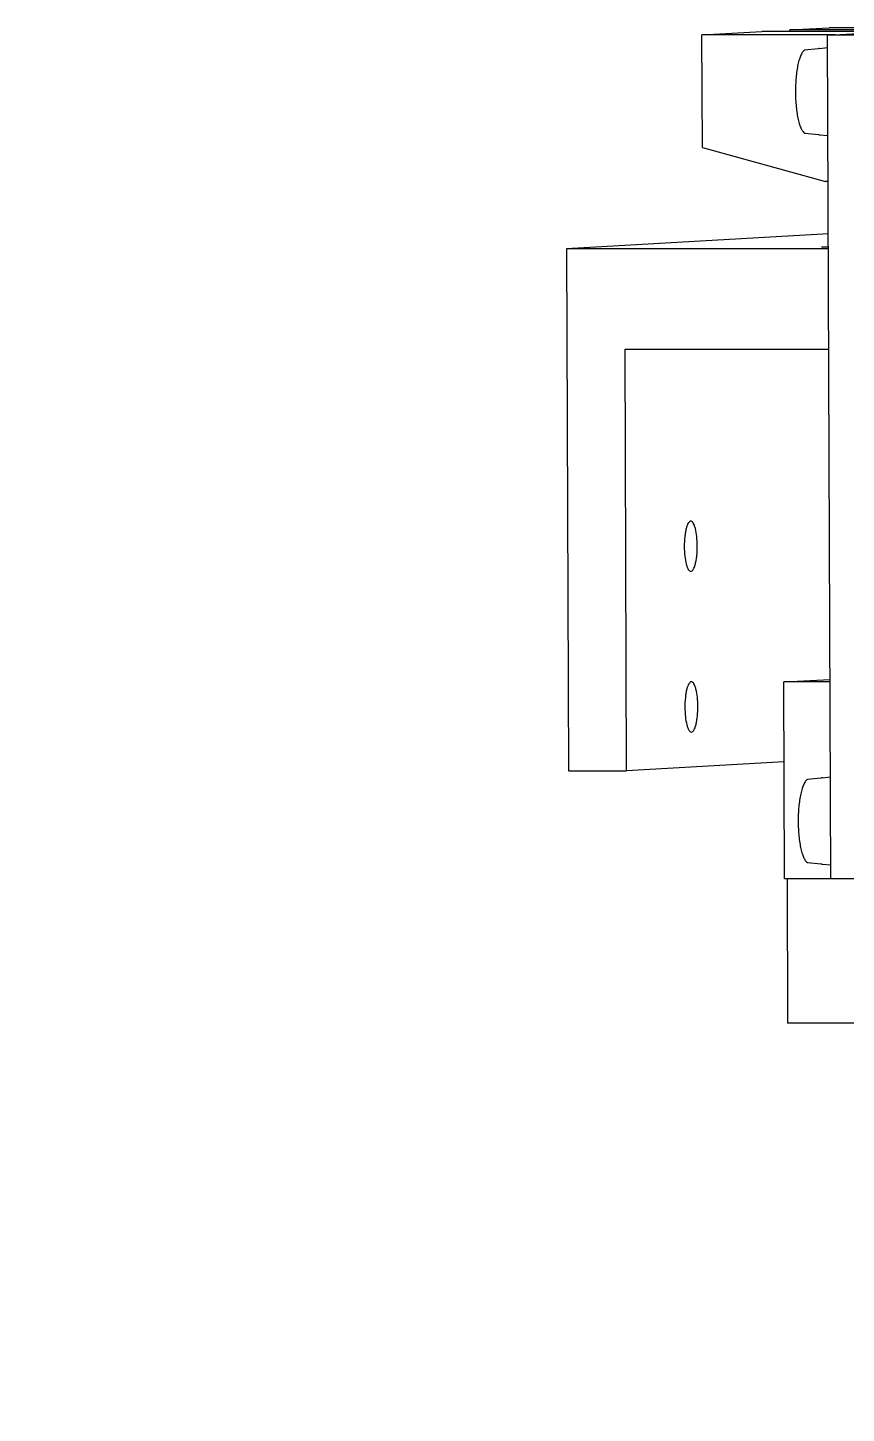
# Model space of a CAD drawing. Header units: millimetres. Extents: x 0 to 841, y 0 to 594.
# Drawn here: x 368.18 to 388.55, y 189.87 to 224.36 of the extents above; entities that cross this region are included whole.
import ezdxf

# ---------------------------------------------------------------- set-up
doc = ezdxf.new("R2010")
doc.units = ezdxf.units.MM
doc.header["$LTSCALE"] = 46.255
doc.layers.get('0').update_dxf_attribs({"linetype": 'CONTINUOUS'})
doc.layers.add('AXIS', color=7, linetype='CONTINUOUS')
doc.styles.get("Standard").update_dxf_attribs({"font": 'txt', "width": 0.85})
doc.dimstyles.get("Standard").update_dxf_attribs({"dimtxt": 3.5, "dimasz": 3.5, "dimexe": 1.5, "dimexo": 1, "dimtad": 1, "dimtxsty": 'STANDARD', "dimcen": 0.09, "dimadec": 0, "dimazin": 0, "dimtol": 1, "dimtp": 0.01, "dimtm": 0.01, "dimtfac": 1, "dimtofl": 0, "dimtmove": 0, "dimatfit": 3, "dimfxl": 1, "dimtolj": 1, "dimarcsym": 0})

msp = doc.modelspace()

# ---------------------------------------------------------------- linework, layer by layer
at = {"color": 7, "linetype": 'CONTINUOUS'}
for p, q in [((384.961, 224.183), (386.449, 224.267)), ((389.765, 224.267), (386.449, 224.267)), ((387.147, 224.306), (388.131, 224.362)), ((390.463, 224.306), (387.147, 224.306)), ((387.148, 224.267), (387.147, 224.306)), ((388.088, 224.172), (391.251, 224.351)), ((391.251, 224.362), (388.131, 224.362)), ((388.277, 224.183), (384.961, 224.183)), ((384.971, 221.383), (384.961, 224.183)), ((388.861, 224.172), (388.088, 224.172)), ((388.168, 203.174), (388.088, 224.172)), ((387.854, 223.836), (387.516, 223.805)), ((387.89, 223.848), (388.089, 223.866)), ((387.524, 221.734), (387.862, 221.703)), ((387.89, 221.695), (388.098, 221.676)), ((384.971, 221.383), (388.039, 220.533)), ((388.102, 220.533), (388.039, 220.533)), ((388.107, 219.228), (381.588, 218.86)), ((388.108, 218.86), (381.588, 218.86)), ((381.588, 218.86), (381.637, 205.861)), ((388.108, 218.906), (387.934, 218.896)), ((388.108, 218.896), (387.934, 218.896)), ((383.047, 216.36), (388.118, 216.36)), ((383.086, 205.861), (383.047, 216.36)), ((387.001, 208.073), (388.149, 208.138)), ((388.149, 208.073), (387.001, 208.073)), ((387.019, 203.174), (387.001, 208.073)), ((387.008, 206.082), (383.086, 205.861)), ((381.637, 205.861), (383.086, 205.861)), ((387.922, 205.677), (387.585, 205.646)), ((387.959, 205.689), (388.158, 205.707)), ((387.592, 203.575), (387.931, 203.544)), ((387.959, 203.536), (388.166, 203.517)), ((388.168, 203.174), (387.019, 203.174)), ((387.08, 203.175), (387.094, 199.575)), ((388.94, 203.174), (388.168, 203.174)), ((389.026, 199.575), (387.094, 199.575))]:
    msp.add_line(p, q, dxfattribs=at)
for points, knots in [([(387.516, 223.805), (387.497, 223.793), (387.472, 223.766), (387.445, 223.723), (387.415, 223.663), (387.381, 223.569), (387.348, 223.439), (387.321, 223.287), (387.295, 223.058), (387.282, 222.757), (387.297, 222.457), (387.325, 222.23), (387.353, 222.081), (387.387, 221.955), (387.421, 221.865), (387.452, 221.808), (387.48, 221.768), (387.505, 221.743), (387.524, 221.734)], [0, 0, 0, 0, 0.03014, 0.04919, 0.071067, 0.123206, 0.185814, 0.257393, 0.335992, 0.505004, 0.673188, 0.750783, 0.821014, 0.881994, 0.932315, 0.95326, 0.971402, 1, 1, 1, 1]), ([(387.89, 223.848), (387.887, 223.848), (387.874, 223.846), (387.862, 223.841), (387.854, 223.836)], [0, 0, 0, 0, 0.238875, 1, 1, 1, 1]), ([(387.862, 221.703), (387.864, 221.702), (387.873, 221.698), (387.883, 221.696), (387.89, 221.695)], [0, 0, 0, 0, 0.260497, 1, 1, 1, 1]), ([(387.585, 205.646), (387.566, 205.634), (387.541, 205.607), (387.514, 205.564), (387.483, 205.504), (387.45, 205.41), (387.417, 205.28), (387.39, 205.128), (387.363, 204.899), (387.351, 204.598), (387.365, 204.298), (387.394, 204.071), (387.422, 203.922), (387.456, 203.795), (387.49, 203.706), (387.521, 203.649), (387.549, 203.609), (387.574, 203.584), (387.592, 203.575)], [0, 0, 0, 0, 0.03014, 0.04919, 0.071067, 0.123206, 0.185814, 0.257393, 0.335992, 0.505004, 0.673188, 0.750783, 0.821014, 0.881994, 0.932315, 0.95326, 0.971402, 1, 1, 1, 1]), ([(387.959, 205.689), (387.956, 205.689), (387.943, 205.687), (387.931, 205.682), (387.922, 205.677)], [0, 0, 0, 0, 0.238875, 1, 1, 1, 1]), ([(387.931, 203.544), (387.933, 203.543), (387.942, 203.539), (387.952, 203.537), (387.959, 203.536)], [0, 0, 0, 0, 0.260497, 1, 1, 1, 1])]:
    msp.add_open_spline(points, degree=3, knots=knots, dxfattribs=at)
at = {"layer": 'AXIS', "color": 7, "linetype": 'CONTINUOUS'}
for points, knots in [([(384.683, 212.077), (384.657, 212.077), (384.618, 212.032), (384.589, 211.965), (384.565, 211.885), (384.546, 211.79), (384.526, 211.641), (384.521, 211.523), (384.521, 211.443)], [0, 0, 0, 0, 0.116527, 0.212639, 0.334722, 0.479673, 0.642762, 1, 1, 1, 1]), ([(384.845, 211.461), (384.844, 211.54), (384.837, 211.686), (384.81, 211.857), (384.775, 211.969), (384.746, 212.034), (384.709, 212.077), (384.683, 212.077)], [0, 0, 0, 0, 0.35871, 0.665881, 0.787426, 0.883151, 1, 1, 1, 1]), ([(384.683, 210.827), (384.709, 210.827), (384.748, 210.872), (384.777, 210.938), (384.801, 211.018), (384.82, 211.113), (384.84, 211.262), (384.845, 211.38), (384.845, 211.461)], [0, 0, 0, 0, 0.116527, 0.212639, 0.334722, 0.479673, 0.642762, 1, 1, 1, 1]), ([(384.521, 211.443), (384.522, 211.364), (384.529, 211.217), (384.556, 211.046), (384.591, 210.934), (384.619, 210.87), (384.657, 210.827), (384.683, 210.827)], [0, 0, 0, 0, 0.35871, 0.665881, 0.787426, 0.883151, 1, 1, 1, 1]), ([(384.698, 208.077), (384.672, 208.077), (384.633, 208.032), (384.604, 207.966), (384.58, 207.886), (384.561, 207.791), (384.541, 207.642), (384.536, 207.524), (384.536, 207.443)], [0, 0, 0, 0, 0.116527, 0.212639, 0.334722, 0.479673, 0.642762, 1, 1, 1, 1]), ([(384.86, 207.461), (384.86, 207.54), (384.852, 207.687), (384.825, 207.858), (384.79, 207.969), (384.762, 208.034), (384.724, 208.077), (384.698, 208.077)], [0, 0, 0, 0, 0.35871, 0.665881, 0.787426, 0.883151, 1, 1, 1, 1]), ([(384.536, 207.443), (384.537, 207.364), (384.544, 207.217), (384.571, 207.046), (384.606, 206.935), (384.635, 206.87), (384.672, 206.827), (384.698, 206.827)], [0, 0, 0, 0, 0.35871, 0.665881, 0.787426, 0.883151, 1, 1, 1, 1]), ([(384.698, 206.827), (384.724, 206.827), (384.763, 206.872), (384.792, 206.939), (384.816, 207.018), (384.835, 207.113), (384.855, 207.263), (384.86, 207.38), (384.86, 207.461)], [0, 0, 0, 0, 0.116527, 0.212639, 0.334722, 0.479673, 0.642762, 1, 1, 1, 1])]:
    msp.add_open_spline(points, degree=3, knots=knots, dxfattribs=at)

# ---------------------------------------------------------------- leaders
at = {"color": 2, "linetype": 'CONTINUOUS'}
msp.add_leader([(408.627, 198.095), (374.181, 162.065), (368.181, 162.065)], dimstyle='STANDARD', override={"dimtad": 0, "dimldrblk": 'DOT'}, dxfattribs=at)

doc.saveas('drawing.dxf')
